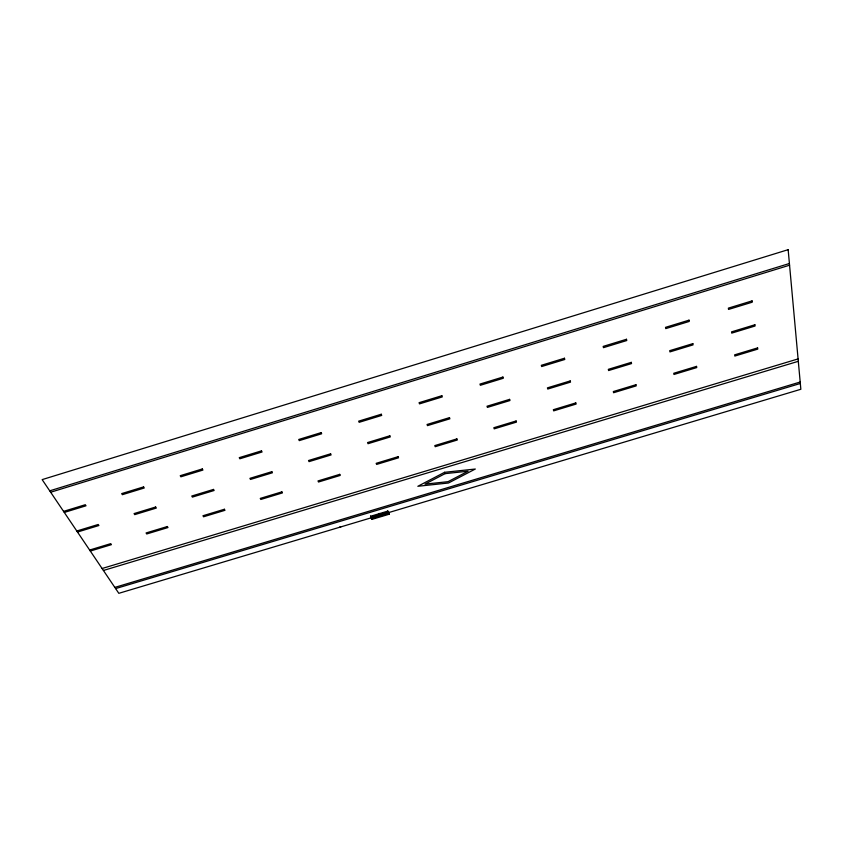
<?xml version="1.0" encoding="UTF-8"?>
<svg xmlns="http://www.w3.org/2000/svg" width="843" height="843" viewBox="0 0 843 843"><rect width="100%" height="100%" fill="white"/><g stroke="black" fill="none" stroke-linecap="round" stroke-linejoin="round"><path stroke-width="1.26" d="M370.551 515.979L371.953 519.383L389.097 514.251L388.497 511.943M388.528 512.186L387.738 510.837M49.716 490.837L789.417 263.501M50.654 492.228L789.564 265.208M63.562 511.364L85.301 504.715L86.007 505.8L64.279 512.439M76.797 530.995L98.22 524.483L98.905 525.526L77.493 532.038M89.632 550.036L110.749 543.64L111.424 544.662L90.317 551.048M102.087 568.509L798.089 358.907M103.415 570.469L798.31 361.31M114.827 587.402L800.186 382.027M115.628 588.593L800.323 383.481M370.593 516.274L387.78 511.132M370.846 517.086L388.201 511.891M388.655 512.049L388.655 513.292L388.655 512.67M371.521 518.635L388.855 513.45M388.549 511.912L388.802 512.786M371.826 517.865L371.953 519.383M388.897 513.218L389.097 514.251M380.435 516.348L379.139 513.408M371.004 517.075L371.205 517.897M340.003 527.075L340.593 527.075L340.003 527.075M444.567 472.301L417.843 486.285L448.487 483.007L475.326 469.024L444.567 472.301M445.062 473.65L425.009 484.135L448.002 481.68L468.118 471.195L445.062 473.65M788.152 249.676L42.15 479.614L118.821 593.324L800.85 389.276L788.152 249.676M143.584 486.896L121.677 493.598L122.351 494.693L144.237 488.002L143.584 486.896M202.309 468.95L180.233 475.694L180.866 476.811L202.931 470.067L202.309 468.95M261.499 450.857L239.254 457.654L239.833 458.792L262.068 451.996L261.499 450.857M321.151 432.617L298.728 439.477L299.265 440.626L321.668 433.776L321.151 432.617M381.268 414.24L358.665 421.152L359.15 422.322L381.731 415.42L381.268 414.24M441.848 395.725L419.076 402.68L419.508 403.881L442.269 396.927L441.848 395.725M502.913 377.053L479.962 384.071L480.352 385.283L503.282 378.275L502.913 377.053M564.462 358.243L541.322 365.314L541.659 366.547L564.778 359.487L564.462 358.243M626.497 339.276L603.177 346.399L603.462 347.664L626.76 340.54L626.497 339.276M689.026 320.161L665.517 327.347L665.749 328.622L689.237 321.446L689.026 320.161M752.061 300.888L728.363 308.138L728.542 309.434L752.219 302.205L752.061 300.888M155.649 507.012L134.069 513.577L134.722 514.641L156.292 508.076L155.649 507.012M213.521 489.414L191.772 496.021L192.383 497.107L214.122 490.5L213.521 489.414M271.836 471.68L249.918 478.339L250.487 479.446L272.394 472.786L271.836 471.68M330.604 453.808L308.517 460.52L309.033 461.637L331.099 454.935L330.604 453.808M389.814 435.799L367.559 442.564L368.022 443.703L390.267 436.937L389.814 435.799M449.488 417.643L427.053 424.472L427.475 425.631L449.888 418.813L449.488 417.643M509.615 399.361L487.012 406.231L487.391 407.411L509.973 400.541L509.615 399.361M570.216 380.931L547.434 387.854L547.76 389.055L570.521 382.132L570.216 380.931M631.291 362.353L608.33 369.339L608.604 370.551L631.544 363.586L631.291 362.353M692.841 343.638L669.7 350.667L669.932 351.91L693.051 344.882L692.841 343.638M754.885 324.766L731.566 331.857L731.735 333.122L755.033 326.03L754.885 324.766M167.367 526.517L146.081 532.955L146.724 533.977L167.989 527.549L167.367 526.517M224.396 509.256L202.963 515.737L203.553 516.791L224.976 510.31L224.396 509.256M281.868 491.859L260.266 498.403L260.814 499.467L282.394 492.934L281.868 491.859M339.761 474.346L318.001 480.931L318.506 482.017L340.245 475.431L339.761 474.346M398.096 456.685L376.168 463.323L376.631 464.43L398.539 457.802L398.096 456.685M456.874 438.897L434.788 445.589L435.199 446.706L457.275 440.025L456.874 438.897M516.106 420.973L493.84 427.717L494.209 428.855L516.453 422.122L516.106 420.973M575.79 402.912L553.356 409.709L553.672 410.868L576.085 404.082L575.79 402.912M635.938 384.714L613.325 391.552L613.588 392.733L636.18 385.904L635.938 384.714M696.539 366.378L673.757 373.27L673.968 374.471L696.74 367.58L696.539 366.378M757.615 347.896L734.653 354.84L734.822 356.062L757.762 349.118L757.615 347.896"/></g></svg>
